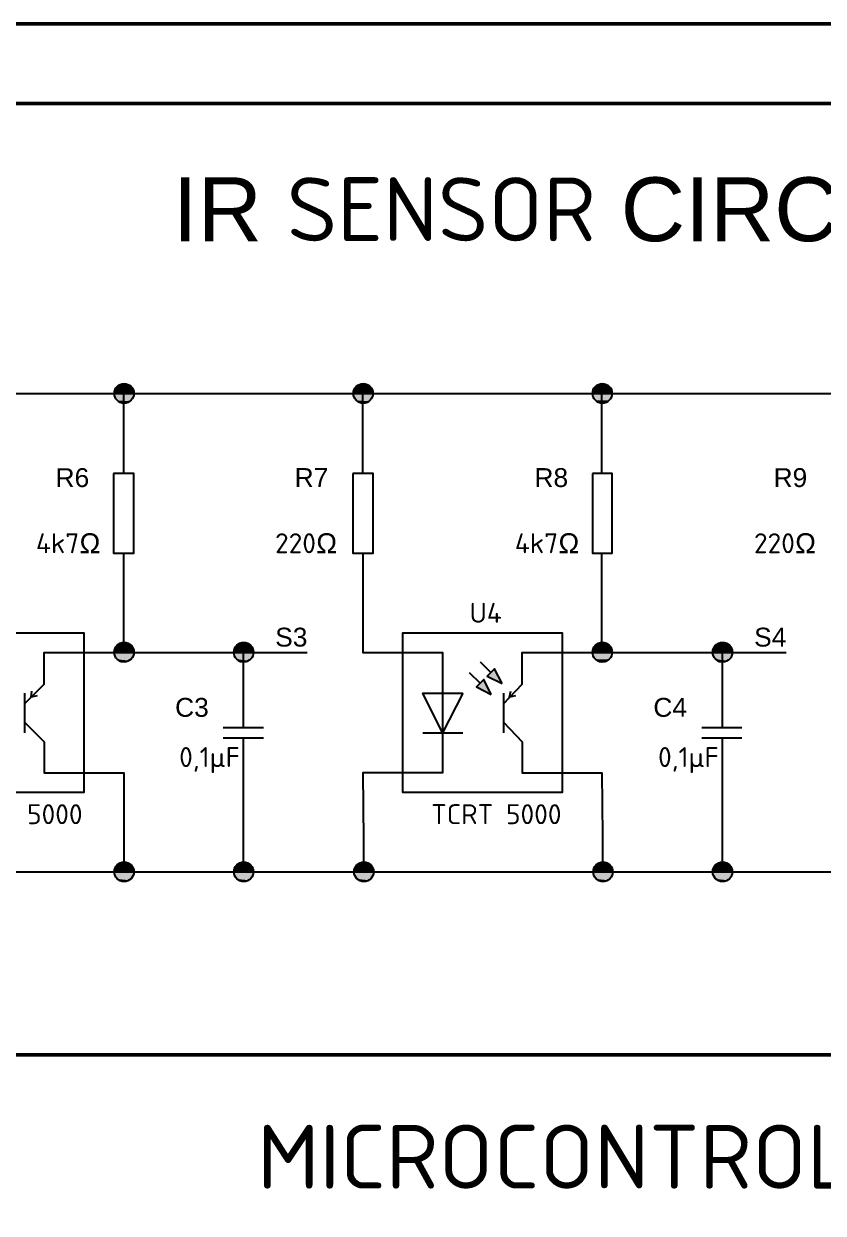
# Model space of a CAD drawing. Header units: inches. Extents: x 0 to 954, y 0 to 618.
# Drawn here: x 222.4 to 272.5, y 222.4 to 296.9 of the extents above; entities that cross this region are included whole.
import ezdxf

# ---------------------------------------------------------------- set-up
doc = ezdxf.new("R2010")
doc.units = ezdxf.units.IN
doc.header["$MEASUREMENT"] = 0
for name, color, linetype in [('PDF_Geometry', 7, 'Continuous'), ('PDF_Solid Fills', 7, 'Continuous'), ('PDF_Text', 7, 'Continuous')]:
    doc.layers.add(name, color=color, linetype=linetype)
doc.styles.add('PDF Arial', font='arial.ttf')
doc.styles.add('PDF ISOCPEUR', font='isocpeur.ttf')

msp = doc.modelspace()

# ---------------------------------------------------------------- linework, layer by layer
for p, q in [((236.164, 257.545), (240.164, 257.545)), ((266.179, 257.545), (270.179, 257.545))]:
    msp.add_line(p, q)
at = {"layer": 'PDF_Geometry', "lineweight": 50}
for points in [[(0, 0), (419.961, 0), (419.961, 296.936), (0, 296.936)], [(11.981, 4.996), (414.966, 4.996), (414.966, 291.941), (11.981, 291.941)]]:
    msp.add_lwpolyline(points, close=True, dxfattribs=at)
at = {"layer": 'PDF_Geometry', "lineweight": 25}
for points in [[(348.647, 268.764), (348.647, 271.261), (348.647, 273.759), (153.653, 273.759), (146.16, 273.759), (146.16, 276.257), (146.16, 278.755)], [(228.67, 268.764), (228.67, 271.261), (228.67, 273.759)], [(243.657, 268.764), (243.657, 271.261), (243.657, 273.759)], [(258.643, 268.764), (258.643, 271.261), (258.643, 273.759)], [(356.183, 252.211), (356.183, 250.009), (356.183, 246.072), (356.183, 243.786), (153.653, 243.786), (153.653, 246.284), (153.653, 250.009), (158.649, 250.009), (158.649, 257.545), (153.653, 257.545), (153.653, 261.27), (153.653, 263.768)], [(222.447, 254.327), (223.675, 255.555), (223.675, 257.545), (228.67, 257.545), (228.67, 261.27), (228.67, 263.768)], [(243.657, 263.768), (243.657, 261.27), (243.657, 257.545), (248.652, 257.545), (248.652, 250.009), (243.657, 250.009), (243.699, 245.818), (243.699, 243.786)], [(252.463, 254.327), (253.648, 255.555), (253.648, 257.545), (258.643, 257.545), (258.643, 261.27), (258.643, 263.768)], [(228.67, 257.545), (236.164, 257.545), (236.164, 255.005), (236.164, 252.846)], [(258.643, 257.545), (266.179, 257.545), (266.179, 255.005), (266.179, 252.846)], [(251.701, 256.275), (251.023, 256.952)], [(251.023, 255.598), (250.346, 256.275)], [(222.447, 255.005), (222.447, 252.507)], [(223.252, 254.836), (222.871, 254.751), (222.913, 255.132)], [(252.463, 255.005), (252.463, 252.507)], [(253.225, 254.836), (252.844, 254.751), (252.928, 255.132)], [(222.447, 253.184), (223.675, 251.957), (223.675, 250.009), (228.67, 250.009), (228.67, 246.072), (228.67, 243.786)], [(234.894, 252.846), (237.434, 252.846)], [(252.463, 253.184), (253.648, 251.957), (253.648, 250.009), (258.643, 250.009), (258.686, 246.072), (258.686, 243.786)], [(264.909, 252.846), (267.407, 252.846)], [(234.894, 252.211), (237.434, 252.211)], [(236.164, 252.211), (236.164, 250.009), (236.164, 246.072), (236.164, 243.786)], [(247.425, 252.507), (249.922, 252.507)], [(264.909, 252.211), (267.407, 252.211)], [(266.179, 252.211), (266.179, 250.009), (266.179, 246.072), (266.179, 243.786)]]:
    msp.add_lwpolyline(points, dxfattribs=at)
for points in [[(228.035, 268.764), (228.035, 263.768), (229.305, 263.768), (229.305, 268.764)], [(243.022, 268.764), (243.022, 263.768), (244.292, 263.768), (244.292, 268.764)], [(258.051, 268.764), (258.051, 263.768), (259.278, 263.768), (259.278, 268.764)], [(216.182, 257.545), (216.182, 258.773), (226.173, 258.773), (226.173, 248.782), (216.182, 248.782)], [(246.155, 257.545), (246.155, 258.773), (256.146, 258.773), (256.146, 248.782), (246.155, 248.782)], [(252.378, 255.598), (251.912, 256.529), (251.447, 256.063)], [(251.701, 254.92), (251.235, 255.852), (250.769, 255.386)], [(249.922, 255.005), (248.652, 252.507), (247.425, 255.005)]]:
    msp.add_lwpolyline(points, close=True, dxfattribs=at)
at = {"layer": 'PDF_Geometry', "lineweight": 0}
for points in [[(228.67, 244.379), (228.586, 244.379), (228.67, 244.379)], [(236.164, 244.379), (236.037, 244.379), (236.164, 244.379)], [(243.699, 244.379), (243.572, 244.379), (243.699, 244.379)], [(258.686, 244.379), (258.559, 244.379), (258.686, 244.379)], [(266.179, 244.379), (266.052, 244.379), (266.179, 244.379)]]:
    msp.add_lwpolyline(points, dxfattribs=at)
at = {"layer": 'PDF_Geometry', "lineweight": 50}
msp.add_lwpolyline([(137.701, 232.336), (414.966, 232.336)], dxfattribs=at)
at = {"layer": 'PDF_Geometry', "lineweight": 25}
for centre in [(228.692, 273.78), (243.678, 273.78), (258.665, 273.78), (228.692, 257.566), (236.185, 257.566), (258.665, 257.566), (266.2, 257.566), (228.692, 243.807), (236.185, 243.807), (243.72, 243.807), (258.707, 243.807), (266.2, 243.807)]:
    msp.add_circle(centre, 0.614, dxfattribs=at)
at = {"layer": 'PDF_Solid Fills', "transparency": 33554559}
for points in [[(228.247, 274.267), (228.67, 274.183), (228.205, 274.183)], [(228.332, 274.31), (228.67, 274.267), (228.247, 274.267)], [(228.67, 274.267), (228.247, 274.267), (228.67, 274.183)], [(228.459, 274.352), (228.67, 274.31), (228.332, 274.31)], [(228.67, 274.31), (228.332, 274.31), (228.67, 274.267)], [(228.543, 274.394), (228.67, 274.352), (228.459, 274.352)], [(228.67, 274.352), (228.459, 274.352), (228.67, 274.31)], [(228.67, 274.394), (228.543, 274.394), (228.543, 274.394)], [(228.67, 274.394), (228.543, 274.394), (228.67, 274.352)], [(228.67, 274.394), (228.755, 274.394), (228.755, 274.394)], [(228.755, 274.394), (228.67, 274.394), (228.882, 274.352)], [(228.67, 274.394), (228.882, 274.352), (228.67, 274.352)], [(228.882, 274.352), (228.67, 274.352), (228.967, 274.31)], [(228.67, 274.352), (228.967, 274.31), (228.67, 274.31)], [(228.967, 274.31), (228.67, 274.31), (229.051, 274.267)], [(228.67, 274.31), (229.051, 274.267), (228.67, 274.267)], [(229.051, 274.267), (228.67, 274.267), (229.136, 274.183)], [(228.67, 274.267), (229.136, 274.183), (228.67, 274.183)], [(243.276, 274.267), (243.657, 274.183), (243.191, 274.183)], [(243.361, 274.31), (243.657, 274.267), (243.276, 274.267)], [(243.657, 274.267), (243.276, 274.267), (243.657, 274.183)], [(243.445, 274.352), (243.657, 274.31), (243.361, 274.31)], [(243.657, 274.31), (243.361, 274.31), (243.657, 274.267)], [(243.572, 274.394), (243.657, 274.352), (243.445, 274.352)], [(243.657, 274.352), (243.445, 274.352), (243.657, 274.31)], [(243.657, 274.394), (243.572, 274.394), (243.572, 274.394)], [(243.657, 274.394), (243.572, 274.394), (243.657, 274.352)], [(243.657, 274.394), (243.784, 274.394), (243.784, 274.394)], [(243.784, 274.394), (243.657, 274.394), (243.869, 274.352)], [(243.657, 274.394), (243.869, 274.352), (243.657, 274.352)], [(243.869, 274.352), (243.657, 274.352), (243.996, 274.31)], [(243.657, 274.352), (243.996, 274.31), (243.657, 274.31)], [(243.996, 274.31), (243.657, 274.31), (244.08, 274.267)], [(243.657, 274.31), (244.08, 274.267), (243.657, 274.267)], [(244.08, 274.267), (243.657, 274.267), (244.123, 274.183)], [(243.657, 274.267), (244.123, 274.183), (243.657, 274.183)], [(258.262, 274.267), (258.643, 274.183), (258.178, 274.183)], [(258.347, 274.31), (258.643, 274.267), (258.262, 274.267)], [(258.643, 274.267), (258.262, 274.267), (258.643, 274.183)], [(258.432, 274.352), (258.643, 274.31), (258.347, 274.31)], [(258.643, 274.31), (258.347, 274.31), (258.643, 274.267)], [(258.559, 274.394), (258.643, 274.352), (258.432, 274.352)], [(258.643, 274.352), (258.432, 274.352), (258.643, 274.31)], [(258.643, 274.394), (258.559, 274.394), (258.559, 274.394)], [(258.643, 274.394), (258.559, 274.394), (258.643, 274.352)], [(258.643, 274.394), (258.77, 274.394), (258.77, 274.394)], [(258.77, 274.394), (258.643, 274.394), (258.897, 274.352)], [(258.643, 274.394), (258.897, 274.352), (258.643, 274.352)], [(258.897, 274.352), (258.643, 274.352), (258.982, 274.31)], [(258.643, 274.352), (258.982, 274.31), (258.643, 274.31)], [(258.982, 274.31), (258.643, 274.31), (259.067, 274.267)], [(258.643, 274.31), (259.067, 274.267), (258.643, 274.267)], [(259.067, 274.267), (258.643, 274.267), (259.151, 274.183)], [(258.643, 274.267), (259.151, 274.183), (258.643, 274.183)], [(228.078, 273.971), (228.67, 273.886), (228.035, 273.886)], [(228.67, 273.886), (228.035, 273.886), (228.67, 273.759)], [(228.035, 273.886), (228.67, 273.759), (228.035, 273.759)], [(229.305, 273.759), (228.035, 273.759), (229.263, 273.674)], [(228.035, 273.759), (229.263, 273.674), (228.035, 273.674)], [(229.263, 273.674), (228.035, 273.674), (229.263, 273.547)], [(228.035, 273.674), (229.263, 273.547), (228.078, 273.547)], [(228.12, 274.098), (228.67, 273.971), (228.078, 273.971)], [(228.67, 273.971), (228.078, 273.971), (228.67, 273.886)], [(229.263, 273.547), (228.078, 273.547), (229.178, 273.463)], [(228.078, 273.547), (229.178, 273.463), (228.12, 273.463)], [(228.205, 274.183), (228.67, 274.098), (228.12, 274.098)], [(228.67, 274.098), (228.12, 274.098), (228.67, 273.971)], [(228.67, 274.183), (228.205, 274.183), (228.67, 274.098)], [(229.136, 274.183), (228.67, 274.183), (229.221, 274.098)], [(228.67, 274.183), (229.221, 274.098), (228.67, 274.098)], [(229.221, 274.098), (228.67, 274.098), (229.263, 273.971)], [(228.67, 274.098), (229.263, 273.971), (228.67, 273.971)], [(229.263, 273.971), (228.67, 273.971), (229.263, 273.886)], [(228.67, 273.971), (229.263, 273.886), (228.67, 273.886)], [(229.263, 273.886), (228.67, 273.886), (229.305, 273.759)], [(228.67, 273.886), (229.305, 273.759), (228.67, 273.759)], [(243.064, 273.886), (243.657, 273.759), (243.022, 273.759)], [(244.292, 273.759), (243.022, 273.759), (244.292, 273.674)], [(243.022, 273.759), (244.292, 273.674), (243.064, 273.674)], [(243.107, 274.098), (243.657, 273.971), (243.064, 273.971)], [(243.657, 273.971), (243.064, 273.971), (243.657, 273.886)], [(243.064, 273.971), (243.657, 273.886), (243.064, 273.886)], [(243.657, 273.886), (243.064, 273.886), (243.657, 273.759)], [(244.292, 273.674), (243.064, 273.674), (244.25, 273.547)], [(243.064, 273.674), (244.25, 273.547), (243.064, 273.547)], [(244.25, 273.547), (243.064, 273.547), (244.207, 273.463)], [(243.064, 273.547), (244.207, 273.463), (243.149, 273.463)], [(243.191, 274.183), (243.657, 274.098), (243.107, 274.098)], [(243.657, 274.098), (243.107, 274.098), (243.657, 273.971)], [(243.657, 274.183), (243.191, 274.183), (243.657, 274.098)], [(244.123, 274.183), (243.657, 274.183), (244.207, 274.098)], [(243.657, 274.183), (244.207, 274.098), (243.657, 274.098)], [(244.207, 274.098), (243.657, 274.098), (244.25, 273.971)], [(243.657, 274.098), (244.25, 273.971), (243.657, 273.971)], [(244.25, 273.971), (243.657, 273.971), (244.292, 273.886)], [(243.657, 273.971), (244.292, 273.886), (243.657, 273.886)], [(244.292, 273.886), (243.657, 273.886), (244.292, 273.759)], [(243.657, 273.886), (244.292, 273.759), (243.657, 273.759)], [(258.093, 273.971), (258.643, 273.886), (258.051, 273.886)], [(258.643, 273.886), (258.051, 273.886), (258.643, 273.759)], [(258.051, 273.886), (258.643, 273.759), (258.051, 273.759)], [(259.278, 273.759), (258.051, 273.759), (259.278, 273.674)], [(258.051, 273.759), (259.278, 273.674), (258.051, 273.674)], [(259.278, 273.674), (258.051, 273.674), (259.236, 273.547)], [(258.051, 273.674), (259.236, 273.547), (258.093, 273.547)], [(258.135, 274.098), (258.643, 273.971), (258.093, 273.971)], [(258.643, 273.971), (258.093, 273.971), (258.643, 273.886)], [(259.236, 273.547), (258.093, 273.547), (259.194, 273.463)], [(258.093, 273.547), (259.194, 273.463), (258.135, 273.463)], [(258.178, 274.183), (258.643, 274.098), (258.135, 274.098)], [(258.643, 274.098), (258.135, 274.098), (258.643, 273.971)], [(258.643, 274.183), (258.178, 274.183), (258.643, 274.098)], [(259.151, 274.183), (258.643, 274.183), (259.194, 274.098)], [(258.643, 274.183), (259.194, 274.098), (258.643, 274.098)], [(259.194, 274.098), (258.643, 274.098), (259.236, 273.971)], [(258.643, 274.098), (259.236, 273.971), (258.643, 273.971)], [(259.236, 273.971), (258.643, 273.971), (259.278, 273.886)], [(258.643, 273.971), (259.278, 273.886), (258.643, 273.886)], [(259.278, 273.886), (258.643, 273.886), (259.278, 273.759)], [(258.643, 273.886), (259.278, 273.759), (258.643, 273.759)], [(229.178, 273.463), (228.12, 273.463), (229.136, 273.336)], [(228.12, 273.463), (229.136, 273.336), (228.205, 273.336)], [(229.136, 273.336), (228.205, 273.336), (229.051, 273.293)], [(228.205, 273.336), (229.051, 273.293), (228.289, 273.293)], [(229.051, 273.293), (228.289, 273.293), (228.924, 273.209)], [(228.289, 273.293), (228.924, 273.209), (228.374, 273.209)], [(228.924, 273.209), (228.374, 273.209), (228.84, 273.166)], [(228.374, 273.209), (228.84, 273.166), (228.501, 273.166)], [(228.84, 273.166), (228.501, 273.166), (228.713, 273.166)], [(228.501, 273.166), (228.713, 273.166), (228.586, 273.166)], [(244.207, 273.463), (243.149, 273.463), (244.123, 273.336)], [(243.149, 273.463), (244.123, 273.336), (243.191, 273.336)], [(244.123, 273.336), (243.191, 273.336), (244.038, 273.293)], [(243.191, 273.336), (244.038, 273.293), (243.276, 273.293)], [(244.038, 273.293), (243.276, 273.293), (243.953, 273.209)], [(243.276, 273.293), (243.953, 273.209), (243.403, 273.209)], [(243.953, 273.209), (243.403, 273.209), (243.826, 273.166)], [(243.403, 273.209), (243.826, 273.166), (243.488, 273.166)], [(243.826, 273.166), (243.488, 273.166), (243.742, 273.166)], [(243.488, 273.166), (243.742, 273.166), (243.615, 273.166)], [(259.194, 273.463), (258.135, 273.463), (259.109, 273.336)], [(258.135, 273.463), (259.109, 273.336), (258.22, 273.336)], [(259.109, 273.336), (258.22, 273.336), (259.024, 273.293)], [(258.22, 273.336), (259.024, 273.293), (258.305, 273.293)], [(259.024, 273.293), (258.305, 273.293), (258.94, 273.209)], [(258.305, 273.293), (258.94, 273.209), (258.389, 273.209)], [(258.94, 273.209), (258.389, 273.209), (258.855, 273.166)], [(258.389, 273.209), (258.855, 273.166), (258.474, 273.166)], [(258.855, 273.166), (258.474, 273.166), (258.728, 273.166)], [(258.474, 273.166), (258.728, 273.166), (258.601, 273.166)], [(228.12, 257.841), (228.67, 257.757), (228.078, 257.757)], [(228.205, 257.926), (228.67, 257.841), (228.12, 257.841)], [(228.67, 257.841), (228.12, 257.841), (228.67, 257.757)], [(228.247, 258.011), (228.67, 257.926), (228.205, 257.926)], [(228.67, 257.926), (228.205, 257.926), (228.67, 257.841)], [(228.332, 258.053), (228.67, 258.011), (228.247, 258.011)], [(228.67, 258.011), (228.247, 258.011), (228.67, 257.926)], [(228.459, 258.095), (228.67, 258.053), (228.332, 258.053)], [(228.67, 258.053), (228.332, 258.053), (228.67, 258.011)], [(228.543, 258.138), (228.67, 258.095), (228.459, 258.095)], [(228.67, 258.095), (228.459, 258.095), (228.67, 258.053)], [(228.67, 258.138), (228.543, 258.138), (228.543, 258.138)], [(228.67, 258.138), (228.543, 258.138), (228.67, 258.095)], [(228.67, 258.138), (228.755, 258.138), (228.755, 258.138)], [(228.755, 258.138), (228.67, 258.138), (228.882, 258.095)], [(228.67, 258.138), (228.882, 258.095), (228.67, 258.095)], [(228.882, 258.095), (228.67, 258.095), (228.967, 258.053)], [(228.67, 258.095), (228.967, 258.053), (228.67, 258.053)], [(228.967, 258.053), (228.67, 258.053), (229.051, 258.011)], [(228.67, 258.053), (229.051, 258.011), (228.67, 258.011)], [(229.051, 258.011), (228.67, 258.011), (229.136, 257.926)], [(228.67, 258.011), (229.136, 257.926), (228.67, 257.926)], [(229.136, 257.926), (228.67, 257.926), (229.221, 257.841)], [(228.67, 257.926), (229.221, 257.841), (228.67, 257.841)], [(229.221, 257.841), (228.67, 257.841), (229.263, 257.757)], [(228.67, 257.841), (229.263, 257.757), (228.67, 257.757)], [(235.613, 257.841), (236.164, 257.757), (235.571, 257.757)], [(235.698, 257.926), (236.164, 257.841), (235.613, 257.841)], [(236.164, 257.841), (235.613, 257.841), (236.164, 257.757)], [(235.783, 258.011), (236.164, 257.926), (235.698, 257.926)], [(236.164, 257.926), (235.698, 257.926), (236.164, 257.841)], [(235.867, 258.053), (236.164, 258.011), (235.783, 258.011)], [(236.164, 258.011), (235.783, 258.011), (236.164, 257.926)], [(235.952, 258.095), (236.164, 258.053), (235.867, 258.053)], [(236.164, 258.053), (235.867, 258.053), (236.164, 258.011)], [(236.037, 258.138), (236.164, 258.095), (235.952, 258.095)], [(236.164, 258.095), (235.952, 258.095), (236.164, 258.053)], [(236.164, 258.138), (236.037, 258.138), (236.037, 258.138)], [(236.164, 258.138), (236.037, 258.138), (236.164, 258.095)], [(236.164, 258.138), (236.291, 258.138), (236.291, 258.138)], [(236.291, 258.138), (236.164, 258.138), (236.375, 258.095)], [(236.164, 258.138), (236.375, 258.095), (236.164, 258.095)], [(236.375, 258.095), (236.164, 258.095), (236.46, 258.053)], [(236.164, 258.095), (236.46, 258.053), (236.164, 258.053)], [(236.46, 258.053), (236.164, 258.053), (236.545, 258.011)], [(236.164, 258.053), (236.545, 258.011), (236.164, 258.011)], [(236.545, 258.011), (236.164, 258.011), (236.629, 257.926)], [(236.164, 258.011), (236.629, 257.926), (236.164, 257.926)], [(236.629, 257.926), (236.164, 257.926), (236.714, 257.841)], [(236.164, 257.926), (236.714, 257.841), (236.164, 257.841)], [(236.714, 257.841), (236.164, 257.841), (236.756, 257.757)], [(236.164, 257.841), (236.756, 257.757), (236.164, 257.757)], [(258.135, 257.841), (258.643, 257.757), (258.093, 257.757)], [(258.178, 257.926), (258.643, 257.841), (258.135, 257.841)], [(258.643, 257.841), (258.135, 257.841), (258.643, 257.757)], [(258.262, 258.011), (258.643, 257.926), (258.178, 257.926)], [(258.643, 257.926), (258.178, 257.926), (258.643, 257.841)], [(258.347, 258.053), (258.643, 258.011), (258.262, 258.011)], [(258.643, 258.011), (258.262, 258.011), (258.643, 257.926)], [(258.432, 258.095), (258.643, 258.053), (258.347, 258.053)], [(258.643, 258.053), (258.347, 258.053), (258.643, 258.011)], [(258.559, 258.138), (258.643, 258.095), (258.432, 258.095)], [(258.643, 258.095), (258.432, 258.095), (258.643, 258.053)], [(258.643, 258.138), (258.559, 258.138), (258.559, 258.138)], [(258.643, 258.138), (258.559, 258.138), (258.643, 258.095)], [(258.643, 258.138), (258.77, 258.138), (258.77, 258.138)], [(258.77, 258.138), (258.643, 258.138), (258.897, 258.095)], [(258.643, 258.138), (258.897, 258.095), (258.643, 258.095)], [(258.897, 258.095), (258.643, 258.095), (258.982, 258.053)], [(258.643, 258.095), (258.982, 258.053), (258.643, 258.053)], [(258.982, 258.053), (258.643, 258.053), (259.067, 258.011)], [(258.643, 258.053), (259.067, 258.011), (258.643, 258.011)], [(259.067, 258.011), (258.643, 258.011), (259.151, 257.926)], [(258.643, 258.011), (259.151, 257.926), (258.643, 257.926)], [(259.151, 257.926), (258.643, 257.926), (259.194, 257.841)], [(258.643, 257.926), (259.194, 257.841), (258.643, 257.841)], [(259.194, 257.841), (258.643, 257.841), (259.236, 257.757)], [(258.643, 257.841), (259.236, 257.757), (258.643, 257.757)], [(265.629, 257.841), (266.179, 257.757), (265.586, 257.757)], [(265.671, 257.926), (266.179, 257.841), (265.629, 257.841)], [(266.179, 257.841), (265.629, 257.841), (266.179, 257.757)], [(265.756, 258.011), (266.179, 257.926), (265.671, 257.926)], [(266.179, 257.926), (265.671, 257.926), (266.179, 257.841)], [(265.84, 258.053), (266.179, 258.011), (265.756, 258.011)], [(266.179, 258.011), (265.756, 258.011), (266.179, 257.926)], [(265.967, 258.095), (266.179, 258.053), (265.84, 258.053)], [(266.179, 258.053), (265.84, 258.053), (266.179, 258.011)], [(266.052, 258.138), (266.179, 258.095), (265.967, 258.095)], [(266.179, 258.095), (265.967, 258.095), (266.179, 258.053)], [(266.179, 258.138), (266.052, 258.138), (266.052, 258.138)], [(266.179, 258.138), (266.052, 258.138), (266.179, 258.095)], [(266.179, 258.138), (266.264, 258.138), (266.264, 258.138)], [(266.264, 258.138), (266.179, 258.138), (266.391, 258.095)], [(266.179, 258.138), (266.391, 258.095), (266.179, 258.095)], [(266.391, 258.095), (266.179, 258.095), (266.475, 258.053)], [(266.179, 258.095), (266.475, 258.053), (266.179, 258.053)], [(266.475, 258.053), (266.179, 258.053), (266.56, 258.011)], [(266.179, 258.053), (266.56, 258.011), (266.179, 258.011)], [(266.56, 258.011), (266.179, 258.011), (266.645, 257.926)], [(266.179, 258.011), (266.645, 257.926), (266.179, 257.926)], [(266.645, 257.926), (266.179, 257.926), (266.687, 257.841)], [(266.179, 257.926), (266.687, 257.841), (266.179, 257.841)], [(266.687, 257.841), (266.179, 257.841), (266.772, 257.757)], [(266.179, 257.841), (266.772, 257.757), (266.179, 257.757)], [(228.078, 257.757), (228.67, 257.63), (228.035, 257.63)], [(228.67, 257.63), (228.035, 257.63), (228.67, 257.545)], [(228.035, 257.63), (228.67, 257.545), (228.035, 257.545)], [(229.305, 257.545), (228.035, 257.545), (229.263, 257.418)], [(228.035, 257.545), (229.263, 257.418), (228.035, 257.418)], [(229.263, 257.418), (228.035, 257.418), (229.263, 257.291)], [(228.035, 257.418), (229.263, 257.291), (228.078, 257.291)], [(228.67, 257.757), (228.078, 257.757), (228.67, 257.63)], [(229.263, 257.291), (228.078, 257.291), (229.178, 257.206)], [(228.078, 257.291), (229.178, 257.206), (228.12, 257.206)], [(229.178, 257.206), (228.12, 257.206), (229.136, 257.122)], [(228.12, 257.206), (229.136, 257.122), (228.205, 257.122)], [(229.136, 257.122), (228.205, 257.122), (229.051, 257.037)], [(228.205, 257.122), (229.051, 257.037), (228.289, 257.037)], [(229.263, 257.757), (228.67, 257.757), (229.263, 257.63)], [(228.67, 257.757), (229.263, 257.63), (228.67, 257.63)], [(229.263, 257.63), (228.67, 257.63), (229.305, 257.545)], [(228.67, 257.63), (229.305, 257.545), (228.67, 257.545)], [(235.571, 257.757), (236.164, 257.63), (235.529, 257.63)], [(236.164, 257.63), (235.529, 257.63), (236.164, 257.545)], [(235.529, 257.63), (236.164, 257.545), (235.529, 257.545)], [(236.799, 257.545), (235.529, 257.545), (236.799, 257.418)], [(235.529, 257.545), (236.799, 257.418), (235.529, 257.418)], [(236.799, 257.418), (235.529, 257.418), (236.756, 257.291)], [(235.529, 257.418), (236.756, 257.291), (235.571, 257.291)], [(236.164, 257.757), (235.571, 257.757), (236.164, 257.63)], [(236.756, 257.291), (235.571, 257.291), (236.714, 257.206)], [(235.571, 257.291), (236.714, 257.206), (235.613, 257.206)], [(236.714, 257.206), (235.613, 257.206), (236.629, 257.122)], [(235.613, 257.206), (236.629, 257.122), (235.698, 257.122)], [(236.629, 257.122), (235.698, 257.122), (236.545, 257.037)], [(235.698, 257.122), (236.545, 257.037), (235.783, 257.037)], [(236.756, 257.757), (236.164, 257.757), (236.799, 257.63)], [(236.164, 257.757), (236.799, 257.63), (236.164, 257.63)], [(236.799, 257.63), (236.164, 257.63), (236.799, 257.545)], [(236.164, 257.63), (236.799, 257.545), (236.164, 257.545)], [(258.093, 257.757), (258.643, 257.63), (258.051, 257.63)], [(258.643, 257.63), (258.051, 257.63), (258.643, 257.545)], [(258.051, 257.63), (258.643, 257.545), (258.051, 257.545)], [(259.278, 257.545), (258.051, 257.545), (259.278, 257.418)], [(258.051, 257.545), (259.278, 257.418), (258.051, 257.418)], [(259.278, 257.418), (258.051, 257.418), (259.236, 257.291)], [(258.051, 257.418), (259.236, 257.291), (258.093, 257.291)], [(258.643, 257.757), (258.093, 257.757), (258.643, 257.63)], [(259.236, 257.291), (258.093, 257.291), (259.194, 257.206)], [(258.093, 257.291), (259.194, 257.206), (258.135, 257.206)], [(259.194, 257.206), (258.135, 257.206), (259.109, 257.122)], [(258.135, 257.206), (259.109, 257.122), (258.22, 257.122)], [(259.109, 257.122), (258.22, 257.122), (259.024, 257.037)], [(258.22, 257.122), (259.024, 257.037), (258.305, 257.037)], [(259.236, 257.757), (258.643, 257.757), (259.278, 257.63)], [(258.643, 257.757), (259.278, 257.63), (258.643, 257.63)], [(259.278, 257.63), (258.643, 257.63), (259.278, 257.545)], [(258.643, 257.63), (259.278, 257.545), (258.643, 257.545)], [(265.586, 257.757), (266.179, 257.63), (265.544, 257.63)], [(266.179, 257.63), (265.544, 257.63), (266.179, 257.545)], [(265.544, 257.63), (266.179, 257.545), (265.544, 257.545)], [(266.772, 257.545), (265.544, 257.545), (266.772, 257.418)], [(265.544, 257.545), (266.772, 257.418), (265.544, 257.418)], [(266.772, 257.418), (265.544, 257.418), (266.729, 257.291)], [(265.544, 257.418), (266.729, 257.291), (265.586, 257.291)], [(266.179, 257.757), (265.586, 257.757), (266.179, 257.63)], [(266.729, 257.291), (265.586, 257.291), (266.687, 257.206)], [(265.586, 257.291), (266.687, 257.206), (265.629, 257.206)], [(266.687, 257.206), (265.629, 257.206), (266.645, 257.122)], [(265.629, 257.206), (266.645, 257.122), (265.713, 257.122)], [(266.645, 257.122), (265.713, 257.122), (266.56, 257.037)], [(265.713, 257.122), (266.56, 257.037), (265.798, 257.037)], [(266.772, 257.757), (266.179, 257.757), (266.772, 257.63)], [(266.179, 257.757), (266.772, 257.63), (266.179, 257.63)], [(266.772, 257.63), (266.179, 257.63), (266.772, 257.545)], [(266.179, 257.63), (266.772, 257.545), (266.179, 257.545)], [(229.051, 257.037), (228.289, 257.037), (228.924, 256.952)], [(228.289, 257.037), (228.924, 256.952), (228.374, 256.952)], [(228.924, 256.952), (228.374, 256.952), (228.84, 256.91)], [(228.374, 256.952), (228.84, 256.91), (228.501, 256.91)], [(228.84, 256.91), (228.501, 256.91), (228.713, 256.91)], [(228.501, 256.91), (228.713, 256.91), (228.586, 256.91)], [(236.545, 257.037), (235.783, 257.037), (236.46, 256.952)], [(235.783, 257.037), (236.46, 256.952), (235.867, 256.952)], [(236.46, 256.952), (235.867, 256.952), (236.333, 256.91)], [(235.867, 256.952), (236.333, 256.91), (235.994, 256.91)], [(236.333, 256.91), (235.994, 256.91), (236.206, 256.91)], [(235.994, 256.91), (236.206, 256.91), (236.121, 256.91)], [(251.912, 256.529), (251.447, 256.063), (252.378, 255.598)], [(259.024, 257.037), (258.305, 257.037), (258.94, 256.952)], [(258.305, 257.037), (258.94, 256.952), (258.389, 256.952)], [(258.94, 256.952), (258.389, 256.952), (258.855, 256.91)], [(258.389, 256.952), (258.855, 256.91), (258.474, 256.91)], [(258.855, 256.91), (258.474, 256.91), (258.728, 256.91)], [(258.474, 256.91), (258.728, 256.91), (258.601, 256.91)], [(266.56, 257.037), (265.798, 257.037), (266.433, 256.952)], [(265.798, 257.037), (266.433, 256.952), (265.883, 256.952)], [(266.433, 256.952), (265.883, 256.952), (266.348, 256.91)], [(265.883, 256.952), (266.348, 256.91), (266.01, 256.91)], [(266.348, 256.91), (266.01, 256.91), (266.221, 256.91)], [(266.01, 256.91), (266.221, 256.91), (266.094, 256.91)], [(251.235, 255.852), (250.769, 255.386), (251.701, 254.92)], [(228.67, 244.421), (228.67, 244.379), (228.586, 244.379)], [(228.797, 244.379), (228.67, 244.421), (228.67, 244.379)], [(236.164, 244.421), (236.164, 244.379), (236.037, 244.379)], [(236.291, 244.379), (236.164, 244.421), (236.164, 244.379)], [(243.699, 244.421), (243.699, 244.379), (243.572, 244.379)], [(243.784, 244.379), (243.699, 244.421), (243.699, 244.379)], [(258.686, 244.421), (258.686, 244.379), (258.559, 244.379)], [(258.77, 244.379), (258.686, 244.421), (258.686, 244.379)], [(266.179, 244.421), (266.179, 244.379), (266.052, 244.379)], [(266.264, 244.379), (266.179, 244.421), (266.179, 244.379)], [(228.078, 243.871), (228.67, 243.786), (228.035, 243.786)], [(229.305, 243.786), (228.035, 243.786), (229.305, 243.659)], [(228.035, 243.786), (229.305, 243.659), (228.078, 243.659)], [(228.12, 244.082), (228.67, 243.998), (228.078, 243.998)], [(228.67, 243.998), (228.078, 243.998), (228.67, 243.871)], [(228.078, 243.998), (228.67, 243.871), (228.078, 243.871)], [(228.67, 243.871), (228.078, 243.871), (228.67, 243.786)], [(228.205, 244.167), (228.67, 244.082), (228.12, 244.082)], [(228.67, 244.082), (228.12, 244.082), (228.67, 243.998)], [(228.289, 244.252), (228.67, 244.167), (228.205, 244.167)], [(228.67, 244.167), (228.205, 244.167), (228.67, 244.082)], [(228.374, 244.336), (228.67, 244.252), (228.289, 244.252)], [(228.67, 244.252), (228.289, 244.252), (228.67, 244.167)], [(228.459, 244.379), (228.67, 244.336), (228.374, 244.336)], [(228.67, 244.336), (228.374, 244.336), (228.67, 244.252)], [(228.586, 244.379), (228.67, 244.379), (228.459, 244.379)], [(228.67, 244.379), (228.459, 244.379), (228.67, 244.336)], [(228.882, 244.379), (228.882, 244.379), (228.67, 244.379)], [(228.882, 244.379), (228.67, 244.379), (228.797, 244.379)], [(228.882, 244.379), (228.67, 244.379), (229.009, 244.336)], [(228.67, 244.379), (229.009, 244.336), (228.67, 244.336)], [(229.009, 244.336), (228.67, 244.336), (229.094, 244.252)], [(228.67, 244.336), (229.094, 244.252), (228.67, 244.252)], [(229.094, 244.252), (228.67, 244.252), (229.136, 244.167)], [(228.67, 244.252), (229.136, 244.167), (228.67, 244.167)], [(229.136, 244.167), (228.67, 244.167), (229.221, 244.082)], [(228.67, 244.167), (229.221, 244.082), (228.67, 244.082)], [(229.221, 244.082), (228.67, 244.082), (229.263, 243.998)], [(228.67, 244.082), (229.263, 243.998), (228.67, 243.998)], [(229.263, 243.998), (228.67, 243.998), (229.305, 243.871)], [(228.67, 243.998), (229.305, 243.871), (228.67, 243.871)], [(229.305, 243.871), (228.67, 243.871), (229.305, 243.786)], [(228.67, 243.871), (229.305, 243.786), (228.67, 243.786)], [(235.571, 243.998), (236.164, 243.871), (235.529, 243.871)], [(236.164, 243.871), (235.529, 243.871), (236.164, 243.786)], [(235.529, 243.871), (236.164, 243.786), (235.529, 243.786)], [(236.799, 243.786), (235.529, 243.786), (236.799, 243.659)], [(235.529, 243.786), (236.799, 243.659), (235.529, 243.659)], [(235.613, 244.082), (236.164, 243.998), (235.571, 243.998)], [(236.164, 243.998), (235.571, 243.998), (236.164, 243.871)], [(235.698, 244.167), (236.164, 244.082), (235.613, 244.082)], [(236.164, 244.082), (235.613, 244.082), (236.164, 243.998)], [(235.783, 244.252), (236.164, 244.167), (235.698, 244.167)], [(236.164, 244.167), (235.698, 244.167), (236.164, 244.082)], [(235.867, 244.336), (236.164, 244.252), (235.783, 244.252)], [(236.164, 244.252), (235.783, 244.252), (236.164, 244.167)], [(235.952, 244.379), (236.164, 244.336), (235.867, 244.336)], [(236.164, 244.336), (235.867, 244.336), (236.164, 244.252)], [(236.037, 244.379), (236.164, 244.379), (235.952, 244.379)], [(236.164, 244.379), (235.952, 244.379), (236.164, 244.336)], [(236.375, 244.379), (236.375, 244.379), (236.164, 244.379)], [(236.375, 244.379), (236.164, 244.379), (236.291, 244.379)], [(236.375, 244.379), (236.164, 244.379), (236.46, 244.336)], [(236.164, 244.379), (236.46, 244.336), (236.164, 244.336)], [(236.46, 244.336), (236.164, 244.336), (236.545, 244.252)], [(236.164, 244.336), (236.545, 244.252), (236.164, 244.252)], [(236.545, 244.252), (236.164, 244.252), (236.629, 244.167)], [(236.164, 244.252), (236.629, 244.167), (236.164, 244.167)], [(236.629, 244.167), (236.164, 244.167), (236.714, 244.082)], [(236.164, 244.167), (236.714, 244.082), (236.164, 244.082)], [(236.714, 244.082), (236.164, 244.082), (236.756, 243.998)], [(236.164, 244.082), (236.756, 243.998), (236.164, 243.998)], [(236.756, 243.998), (236.164, 243.998), (236.799, 243.871)], [(236.164, 243.998), (236.799, 243.871), (236.164, 243.871)], [(236.799, 243.871), (236.164, 243.871), (236.799, 243.786)], [(236.164, 243.871), (236.799, 243.786), (236.164, 243.786)], [(243.107, 243.998), (243.699, 243.871), (243.064, 243.871)], [(243.699, 243.871), (243.064, 243.871), (243.699, 243.786)], [(243.064, 243.871), (243.699, 243.786), (243.064, 243.786)], [(244.292, 243.786), (243.064, 243.786), (244.292, 243.659)], [(243.064, 243.786), (244.292, 243.659), (243.064, 243.659)], [(243.149, 244.082), (243.699, 243.998), (243.107, 243.998)], [(243.699, 243.998), (243.107, 243.998), (243.699, 243.871)], [(243.191, 244.167), (243.699, 244.082), (243.149, 244.082)], [(243.699, 244.082), (243.149, 244.082), (243.699, 243.998)], [(243.276, 244.252), (243.699, 244.167), (243.191, 244.167)], [(243.699, 244.167), (243.191, 244.167), (243.699, 244.082)], [(243.361, 244.336), (243.699, 244.252), (243.276, 244.252)], [(243.699, 244.252), (243.276, 244.252), (243.699, 244.167)], [(243.488, 244.379), (243.699, 244.336), (243.361, 244.336)], [(243.699, 244.336), (243.361, 244.336), (243.699, 244.252)], [(243.572, 244.379), (243.699, 244.379), (243.488, 244.379)], [(243.699, 244.379), (243.488, 244.379), (243.699, 244.336)], [(243.911, 244.379), (243.911, 244.379), (243.699, 244.379)], [(243.911, 244.379), (243.699, 244.379), (243.784, 244.379)], [(243.911, 244.379), (243.699, 244.379), (243.996, 244.336)], [(243.699, 244.379), (243.996, 244.336), (243.699, 244.336)], [(243.996, 244.336), (243.699, 244.336), (244.08, 244.252)], [(243.699, 244.336), (244.08, 244.252), (243.699, 244.252)], [(244.08, 244.252), (243.699, 244.252), (244.165, 244.167)], [(243.699, 244.252), (244.165, 244.167), (243.699, 244.167)], [(244.165, 244.167), (243.699, 244.167), (244.25, 244.082)], [(243.699, 244.167), (244.25, 244.082), (243.699, 244.082)], [(244.25, 244.082), (243.699, 244.082), (244.292, 243.998)], [(243.699, 244.082), (244.292, 243.998), (243.699, 243.998)], [(244.292, 243.998), (243.699, 243.998), (244.292, 243.871)], [(243.699, 243.998), (244.292, 243.871), (243.699, 243.871)], [(244.292, 243.871), (243.699, 243.871), (244.292, 243.786)], [(243.699, 243.871), (244.292, 243.786), (243.699, 243.786)], [(258.093, 243.998), (258.686, 243.871), (258.051, 243.871)], [(258.686, 243.871), (258.051, 243.871), (258.686, 243.786)], [(258.051, 243.871), (258.686, 243.786), (258.051, 243.786)], [(259.321, 243.786), (258.051, 243.786), (259.278, 243.659)], [(258.051, 243.786), (259.278, 243.659), (258.051, 243.659)], [(258.135, 244.082), (258.686, 243.998), (258.093, 243.998)], [(258.686, 243.998), (258.093, 243.998), (258.686, 243.871)], [(258.178, 244.167), (258.686, 244.082), (258.135, 244.082)], [(258.686, 244.082), (258.135, 244.082), (258.686, 243.998)], [(258.262, 244.252), (258.686, 244.167), (258.178, 244.167)], [(258.686, 244.167), (258.178, 244.167), (258.686, 244.082)], [(258.347, 244.336), (258.686, 244.252), (258.262, 244.252)], [(258.686, 244.252), (258.262, 244.252), (258.686, 244.167)], [(258.474, 244.379), (258.686, 244.336), (258.347, 244.336)], [(258.686, 244.336), (258.347, 244.336), (258.686, 244.252)], [(258.559, 244.379), (258.686, 244.379), (258.474, 244.379)], [(258.686, 244.379), (258.474, 244.379), (258.686, 244.336)], [(258.897, 244.379), (258.897, 244.379), (258.686, 244.379)], [(258.897, 244.379), (258.686, 244.379), (258.77, 244.379)], [(258.897, 244.379), (258.686, 244.379), (258.982, 244.336)], [(258.686, 244.379), (258.982, 244.336), (258.686, 244.336)], [(258.982, 244.336), (258.686, 244.336), (259.067, 244.252)], [(258.686, 244.336), (259.067, 244.252), (258.686, 244.252)], [(259.067, 244.252), (258.686, 244.252), (259.151, 244.167)], [(258.686, 244.252), (259.151, 244.167), (258.686, 244.167)], [(259.151, 244.167), (258.686, 244.167), (259.236, 244.082)], [(258.686, 244.167), (259.236, 244.082), (258.686, 244.082)], [(259.236, 244.082), (258.686, 244.082), (259.278, 243.998)], [(258.686, 244.082), (259.278, 243.998), (258.686, 243.998)], [(259.278, 243.998), (258.686, 243.998), (259.278, 243.871)], [(258.686, 243.998), (259.278, 243.871), (258.686, 243.871)], [(259.278, 243.871), (258.686, 243.871), (259.321, 243.786)], [(258.686, 243.871), (259.321, 243.786), (258.686, 243.786)], [(265.586, 243.998), (266.179, 243.871), (265.544, 243.871)], [(266.179, 243.871), (265.544, 243.871), (266.179, 243.786)], [(265.544, 243.871), (266.179, 243.786), (265.544, 243.786)], [(266.772, 243.786), (265.544, 243.786), (266.772, 243.659)], [(265.544, 243.786), (266.772, 243.659), (265.544, 243.659)], [(265.629, 244.082), (266.179, 243.998), (265.586, 243.998)], [(266.179, 243.998), (265.586, 243.998), (266.179, 243.871)], [(265.671, 244.167), (266.179, 244.082), (265.629, 244.082)], [(266.179, 244.082), (265.629, 244.082), (266.179, 243.998)], [(265.756, 244.252), (266.179, 244.167), (265.671, 244.167)], [(266.179, 244.167), (265.671, 244.167), (266.179, 244.082)], [(265.84, 244.336), (266.179, 244.252), (265.756, 244.252)], [(266.179, 244.252), (265.756, 244.252), (266.179, 244.167)], [(265.967, 244.379), (266.179, 244.336), (265.84, 244.336)], [(266.179, 244.336), (265.84, 244.336), (266.179, 244.252)], [(266.052, 244.379), (266.179, 244.379), (265.967, 244.379)], [(266.179, 244.379), (265.967, 244.379), (266.179, 244.336)], [(266.391, 244.379), (266.391, 244.379), (266.179, 244.379)], [(266.391, 244.379), (266.179, 244.379), (266.264, 244.379)], [(266.391, 244.379), (266.179, 244.379), (266.475, 244.336)], [(266.179, 244.379), (266.475, 244.336), (266.179, 244.336)], [(266.475, 244.336), (266.179, 244.336), (266.56, 244.252)], [(266.179, 244.336), (266.56, 244.252), (266.179, 244.252)], [(266.56, 244.252), (266.179, 244.252), (266.645, 244.167)], [(266.179, 244.252), (266.645, 244.167), (266.179, 244.167)], [(266.645, 244.167), (266.179, 244.167), (266.687, 244.082)], [(266.179, 244.167), (266.687, 244.082), (266.179, 244.082)], [(266.687, 244.082), (266.179, 244.082), (266.772, 243.998)], [(266.179, 244.082), (266.772, 243.998), (266.179, 243.998)], [(266.772, 243.998), (266.179, 243.998), (266.772, 243.871)], [(266.179, 243.998), (266.772, 243.871), (266.179, 243.871)], [(266.772, 243.871), (266.179, 243.871), (266.772, 243.786)], [(266.179, 243.871), (266.772, 243.786), (266.179, 243.786)], [(229.305, 243.659), (228.078, 243.659), (229.263, 243.532)], [(228.078, 243.659), (229.263, 243.532), (228.078, 243.532)], [(229.263, 243.532), (228.078, 243.532), (229.221, 243.447)], [(228.078, 243.532), (229.221, 243.447), (228.162, 243.447)], [(229.221, 243.447), (228.162, 243.447), (229.136, 243.363)], [(228.162, 243.447), (229.136, 243.363), (228.205, 243.363)], [(229.136, 243.363), (228.205, 243.363), (229.051, 243.278)], [(228.205, 243.363), (229.051, 243.278), (228.289, 243.278)], [(229.051, 243.278), (228.289, 243.278), (228.967, 243.236)], [(228.289, 243.278), (228.967, 243.236), (228.416, 243.236)], [(228.967, 243.236), (228.416, 243.236), (228.84, 243.193)], [(228.416, 243.236), (228.84, 243.193), (228.501, 243.193)], [(228.84, 243.193), (228.501, 243.193), (228.713, 243.151)], [(228.501, 243.193), (228.713, 243.151), (228.628, 243.151)], [(236.799, 243.659), (235.529, 243.659), (236.756, 243.532)], [(235.529, 243.659), (236.756, 243.532), (235.571, 243.532)], [(236.756, 243.532), (235.571, 243.532), (236.714, 243.447)], [(235.571, 243.532), (236.714, 243.447), (235.613, 243.447)], [(236.714, 243.447), (235.613, 243.447), (236.629, 243.363)], [(235.613, 243.447), (236.629, 243.363), (235.698, 243.363)], [(236.629, 243.363), (235.698, 243.363), (236.545, 243.278)], [(235.698, 243.363), (236.545, 243.278), (235.783, 243.278)], [(236.545, 243.278), (235.783, 243.278), (236.46, 243.236)], [(235.783, 243.278), (236.46, 243.236), (235.867, 243.236)], [(236.46, 243.236), (235.867, 243.236), (236.333, 243.193)], [(235.867, 243.236), (236.333, 243.193), (235.994, 243.193)], [(236.333, 243.193), (235.994, 243.193), (236.206, 243.151)], [(235.994, 243.193), (236.206, 243.151), (236.121, 243.151)], [(244.292, 243.659), (243.064, 243.659), (244.25, 243.532)], [(243.064, 243.659), (244.25, 243.532), (243.107, 243.532)], [(244.25, 243.532), (243.107, 243.532), (244.207, 243.447)], [(243.107, 243.532), (244.207, 243.447), (243.149, 243.447)], [(244.207, 243.447), (243.149, 243.447), (244.165, 243.363)], [(243.149, 243.447), (244.165, 243.363), (243.234, 243.363)], [(244.165, 243.363), (243.234, 243.363), (244.08, 243.278)], [(243.234, 243.363), (244.08, 243.278), (243.318, 243.278)], [(244.08, 243.278), (243.318, 243.278), (243.953, 243.236)], [(243.318, 243.278), (243.953, 243.236), (243.403, 243.236)], [(243.953, 243.236), (243.403, 243.236), (243.869, 243.193)], [(243.403, 243.236), (243.869, 243.193), (243.53, 243.193)], [(243.869, 243.193), (243.53, 243.193), (243.742, 243.151)], [(243.53, 243.193), (243.742, 243.151), (243.615, 243.151)], [(259.278, 243.659), (258.051, 243.659), (259.278, 243.532)], [(258.051, 243.659), (259.278, 243.532), (258.093, 243.532)], [(259.278, 243.532), (258.093, 243.532), (259.194, 243.447)], [(258.093, 243.532), (259.194, 243.447), (258.135, 243.447)], [(259.194, 243.447), (258.135, 243.447), (259.151, 243.363)], [(258.135, 243.447), (259.151, 243.363), (258.22, 243.363)], [(259.151, 243.363), (258.22, 243.363), (259.067, 243.278)], [(258.22, 243.363), (259.067, 243.278), (258.305, 243.278)], [(259.067, 243.278), (258.305, 243.278), (258.94, 243.236)], [(258.305, 243.278), (258.94, 243.236), (258.389, 243.236)], [(258.94, 243.236), (258.389, 243.236), (258.855, 243.193)], [(258.389, 243.236), (258.855, 243.193), (258.516, 243.193)], [(258.855, 243.193), (258.516, 243.193), (258.728, 243.151)], [(258.516, 243.193), (258.728, 243.151), (258.601, 243.151)], [(266.772, 243.659), (265.544, 243.659), (266.729, 243.532)], [(265.544, 243.659), (266.729, 243.532), (265.586, 243.532)], [(266.729, 243.532), (265.586, 243.532), (266.687, 243.447)], [(265.586, 243.532), (266.687, 243.447), (265.629, 243.447)], [(266.687, 243.447), (265.629, 243.447), (266.645, 243.363)], [(265.629, 243.447), (266.645, 243.363), (265.713, 243.363)], [(266.645, 243.363), (265.713, 243.363), (266.56, 243.278)], [(265.713, 243.363), (266.56, 243.278), (265.798, 243.278)], [(266.56, 243.278), (265.798, 243.278), (266.433, 243.236)], [(265.798, 243.278), (266.433, 243.236), (265.883, 243.236)], [(266.433, 243.236), (265.883, 243.236), (266.348, 243.193)], [(265.883, 243.236), (266.348, 243.193), (266.01, 243.193)], [(266.348, 243.193), (266.01, 243.193), (266.221, 243.151)], [(266.01, 243.193), (266.221, 243.151), (266.094, 243.151)]]:
    msp.add_solid(points, dxfattribs=at)

# ---------------------------------------------------------------- texts
at = {"layer": 'PDF_Text', "attachment_point": 7}
for s, insert, char_height, style in [('{\\fArial|b0|i0|c0|p34;IR }SENSOR{\\fArial|b0|i0|c0|p34; CIRCUIT}', (231.748, 283.258), 4, 'PDF ISOCPEUR'), ('R6', (224.395, 267.896), 1.1829, 'PDF Arial'), ('R7', (239.381, 267.917), 1.1829, 'PDF Arial'), ('R8', (254.41, 267.897), 1.1829, 'PDF Arial'), ('R9', (269.396, 267.896), 1.1829, 'PDF Arial'), ('4k7Ω', (223.167, 263.768), 1.2499, 'PDF ISOCPEUR'), ('220Ω', (238.153, 263.768), 1.2499, 'PDF ISOCPEUR'), ('4k7Ω', (253.182, 263.768), 1.2499, 'PDF ISOCPEUR'), ('220Ω', (268.169, 263.768), 1.2499, 'PDF ISOCPEUR'), ('U4', (250.346, 259.408), 1.2499, 'PDF ISOCPEUR'), ('S3', (238.161, 257.901), 1.1829, 'PDF Arial'), ('C3', (231.888, 253.502), 1.1829, 'PDF Arial'), ('C4', (261.861, 253.502), 1.1829, 'PDF Arial'), ('0,1μF', (232.142, 249.989), 1.2499, 'PDF ISOCPEUR'), ('0,1μF', (262.157, 249.989), 1.2499, 'PDF ISOCPEUR'), ('TCRT 5000', (217.917, 246.792), 1.2499, 'PDF ISOCPEUR'), ('TCRT 5000', (247.933, 246.792), 1.2499, 'PDF ISOCPEUR'), ('MICROCONTROLLER{\\fArial|b0|i0|c0|p34; BLOCK}', (237.03, 223.903), 4, 'PDF ISOCPEUR')]:
    msp.add_mtext(s, dxfattribs=dict(at, insert=insert, char_height=char_height, style=style))
at = {"layer": 'PDF_Text', "insert": (268.177, 257.901), "char_height": 1.1829, "width": 1.47274, "attachment_point": 7, "style": 'PDF Arial'}
msp.add_mtext('S4', dxfattribs=at)

doc.saveas('drawing.dxf')
